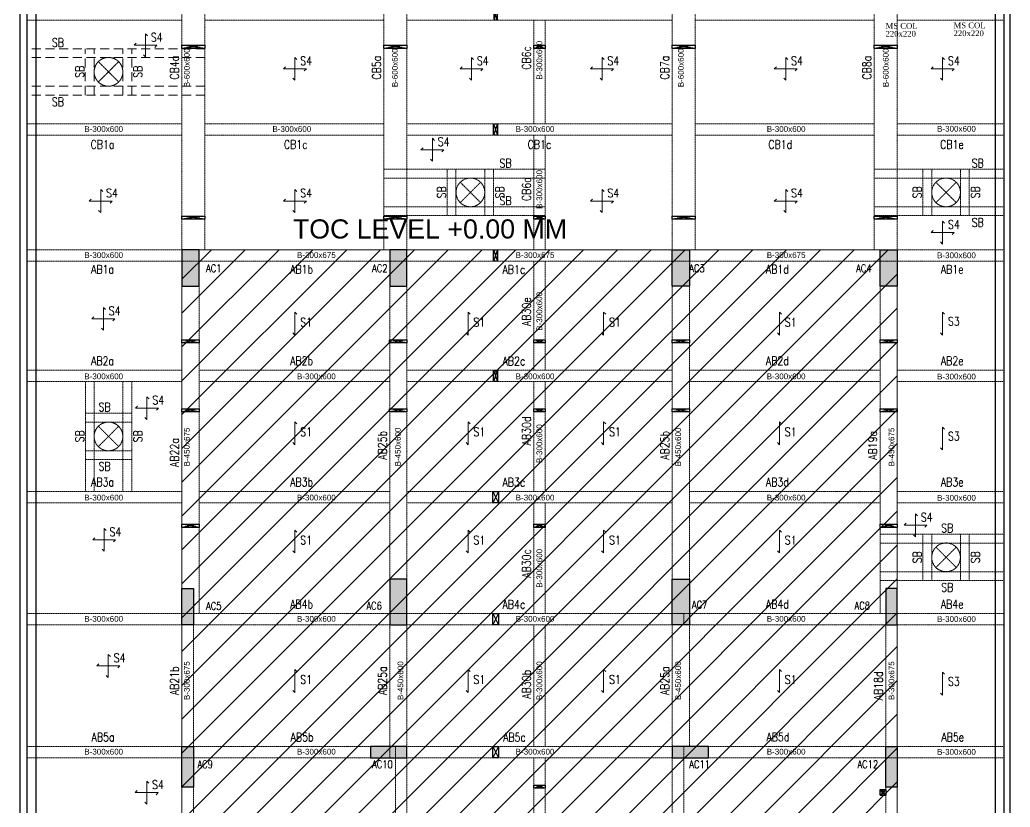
# Model space of a CAD drawing. Header units: inches. Extents: x 11017527 to 11245450, y -2821070 to -2693013.
# Drawn here: x 11017527 to 11043402, y -2764396 to -2743833 of the extents above; entities that cross this region are included whole.
import ezdxf
from ezdxf.enums import TextEntityAlignment as Align

# ---------------------------------------------------------------- set-up
doc = ezdxf.new("R2010")
doc.units = ezdxf.units.IN
doc.header["$LTSCALE"] = 0.5
doc.header["$MEASUREMENT"] = 0
doc.linetypes.add('100Ø_Fire', pattern=[0.75, 0.5, 0, -0.25])
doc.linetypes.add('HIDDEN', pattern=[9.525, 6.35, -3.175])
doc.layers.get('0').update_dxf_attribs({"lineweight": 0})
for name, color, linetype, lineweight in [('B4_TEXT B', 7, 'Continuous', 13), ('S-C0-UP TO B1', 4, 'Continuous', 30), ('S-C3-UP TO HP', 6, 'Continuous', 25), ('S-C3-UP TO TOP', 6, 'Continuous', 25), ('S-C4-ABOVE B1 TO TOP', 7, 'Continuous', 30), ('S-STEEL SLAB', 6, 'Continuous', 0), ('S-TEXT COL.', 7, 'Continuous', 0), ('S-TEXT SLAB', 7, 'Continuous', 13), ('S00-B', 31, 'HIDDEN', 15), ('SLAB BEAM', 3, 'Continuous', 0)]:
    doc.layers.add(name, color=color, linetype=linetype, lineweight=lineweight)
for name, color, linetype in [('F_80NB Hydrant Pipe', 54, '100Ø_Fire'), ('F_CUtout', 7, 'Continuous'), ('F_Sleeve', 7, 'Continuous')]:
    doc.layers.add(name, color=color, linetype=linetype)
doc.styles.add('ARIAL', font='arial.ttf')
doc.styles.add('SETU 1', font='romans.shx', dxfattribs={"width": 0.8})
doc.styles.add('SHEET TEXT', font='times.ttf')

# ---------------------------------------------------------------- blocks, each defined once
blk = doc.blocks.new('45')
at = {"layer": 'S00-B', "color": 7}
for p, q in [((3098727, -2211548), (3099257, -2212078)), ((3099257, -2211548), (3098727, -2212078)), ((3108182, -2214698), (3108712, -2215228)), ((3108712, -2214698), (3108182, -2215228)), ((3120609, -2214698), (3121140, -2215228)), ((3121140, -2214698), (3120609, -2215228)), ((3098727, -2221071), (3099257, -2221601)), ((3099257, -2221071), (3098727, -2221601)), ((3120609, -2224228), (3121140, -2224759)), ((3121140, -2224228), (3120609, -2224759))]:
    blk.add_line(p, q, dxfattribs=at)
for centre in [(3098991, -2211814), (3098992, -2211813), (3108446, -2214964), (3108447, -2214963), (3120873, -2214964), (3120874, -2214963), (3098991, -2221337), (3098992, -2221336), (3120873, -2224495), (3120874, -2224493)]:
    blk.add_circle(centre, 375, dxfattribs=at)
blk = doc.blocks.new('SLAB')
at = {"layer": 'S-STEEL SLAB'}
blk.add_lwpolyline([(71, -229), (0, -300), (0, 501), (-71, 430)], dxfattribs=at)
blk = doc.blocks.new('A$C60DD5E75')
at = {"layer": 'F_80NB Hydrant Pipe', "color": 9}
blk.add_circle((-375, -67980), 40, dxfattribs=at).dxf.unprotected_set("ltscale", 0)
at = {"layer": 'F_CUtout', "color": 9, "ltscale": 500}
for p, q in [((-450, -68055), (-450, -67905)), ((-450, -67905), (-300, -67905)), ((-300, -67905), (-450, -68055)), ((-300, -68055), (-450, -67905)), ((-300, -67905), (-300, -68055)), ((-300, -68055), (-450, -68055)), ((-450, -68055), (-300, -68055))]:
    blk.add_line(p, q, dxfattribs=at)
at = {"layer": 'F_Sleeve', "color": 9, "linetype": 'Continuous'}
for p, q in [((-10535, -47810), (-10455, -47510)), ((-10455, -47810), (-10535, -47510)), ((-18090, -48550), (-18690, -48470)), ((-18090, -48470), (-18690, -48550)), ((-12810, -48550), (-13410, -48470)), ((-12810, -48470), (-13410, -48550)), ((-9195, -48550), (-9495, -48470)), ((-9195, -48470), (-9495, -48550)), ((-5283, -48550), (-5880, -48470)), ((-5283, -48470), (-5880, -48550)), ((0, -48550), (-600, -48470)), ((0, -48470), (-600, -48550)), ((-10445, -50520), (-10545, -50820)), ((-10545, -50520), (-10445, -50820)), ((-18090, -53010), (-18690, -52930)), ((-18090, -52930), (-18690, -53010)), ((-12810, -53010), (-13410, -52930)), ((-12810, -52930), (-13410, -53010)), ((-9195, -53010), (-9495, -52930)), ((-9195, -52930), (-9495, -53010)), ((-5283, -53010), (-5880, -52930)), ((-5283, -52930), (-5880, -53010)), ((0, -53010), (-600, -52930)), ((0, -52930), (-600, -53010)), ((-10445, -53810), (-10545, -54110)), ((-10545, -53810), (-10445, -54110)), ((-18240, -56244), (-18690, -56164)), ((-18240, -56164), (-18690, -56244)), ((-12810, -56244), (-13263, -56164)), ((-12810, -56164), (-13263, -56244)), ((-9195, -56244), (-9495, -56164)), ((-9195, -56164), (-9495, -56244)), ((-5430, -56244), (-5880, -56164)), ((-5430, -56164), (-5880, -56244)), ((0, -56244), (-450, -56164)), ((0, -56164), (-450, -56244)), ((-10445, -56955), (-10545, -57255)), ((-10545, -56955), (-10445, -57255)), ((-18240, -58045), (-18690, -57965)), ((-18240, -57965), (-18690, -58045)), ((-12810, -58045), (-13263, -57965)), ((-12810, -57965), (-13263, -58045)), ((-9195, -58045), (-9495, -57965)), ((-9195, -57965), (-9495, -58045)), ((-5430, -58045), (-5880, -57965)), ((-5430, -57965), (-5880, -58045)), ((0, -58045), (-450, -57965)), ((0, -57965), (-450, -58045)), ((-10420, -60121), (-10570, -60421)), ((-10570, -60121), (-10420, -60421)), ((-18240, -61061), (-18690, -60981)), ((-18240, -60981), (-18690, -61061)), ((-9195, -61061), (-9495, -60981)), ((-9195, -60981), (-9495, -61061)), ((0, -61061), (-450, -60981)), ((0, -60981), (-450, -61061)), ((-10420, -63310), (-10570, -63610)), ((-10570, -63310), (-10420, -63610)), ((-10420, -66780), (-10570, -67080)), ((-10570, -66780), (-10420, -67080)), ((-9195, -67870), (-9495, -67790)), ((-9195, -67790), (-9495, -67870))]:
    blk.add_line(p, q, dxfattribs=at)
for points in [[(-10455, -47810), (-10535, -47810), (-10535, -47510), (-10455, -47510)], [(-18090, -48470), (-18090, -48550), (-18690, -48550), (-18690, -48470)], [(-12810, -48470), (-12810, -48550), (-13410, -48550), (-13410, -48470)], [(-9195, -48470), (-9195, -48550), (-9495, -48550), (-9495, -48470)], [(-5283, -48470), (-5283, -48550), (-5880, -48550), (-5880, -48470)], [(0, -48470), (0, -48550), (-600, -48550), (-600, -48470)], [(-10545, -50520), (-10445, -50520), (-10445, -50820), (-10545, -50820)], [(-18090, -52930), (-18090, -53010), (-18690, -53010), (-18690, -52930)], [(-12810, -52930), (-12810, -53010), (-13410, -53010), (-13410, -52930)], [(-9195, -52930), (-9195, -53010), (-9495, -53010), (-9495, -52930)], [(-5283, -52930), (-5283, -53010), (-5880, -53010), (-5880, -52930)], [(0, -52930), (0, -53010), (-600, -53010), (-600, -52930)], [(-10545, -53810), (-10445, -53810), (-10445, -54110), (-10545, -54110)], [(-18240, -56164), (-18240, -56244), (-18690, -56244), (-18690, -56164)], [(-12810, -56164), (-12810, -56244), (-13263, -56244), (-13263, -56164)], [(-9195, -56164), (-9195, -56244), (-9495, -56244), (-9495, -56164)], [(-5430, -56164), (-5430, -56244), (-5880, -56244), (-5880, -56164)], [(0, -56164), (0, -56244), (-450, -56244), (-450, -56164)], [(-10545, -56955), (-10445, -56955), (-10445, -57255), (-10545, -57255)], [(-18240, -57965), (-18240, -58045), (-18690, -58045), (-18690, -57965)], [(-12810, -57965), (-12810, -58045), (-13263, -58045), (-13263, -57965)], [(-9195, -57965), (-9195, -58045), (-9495, -58045), (-9495, -57965)], [(-5430, -57965), (-5430, -58045), (-5880, -58045), (-5880, -57965)], [(0, -57965), (0, -58045), (-450, -58045), (-450, -57965)], [(-10570, -60121), (-10420, -60121), (-10420, -60421), (-10570, -60421)], [(-18240, -60981), (-18240, -61061), (-18690, -61061), (-18690, -60981)], [(-9195, -60981), (-9195, -61061), (-9495, -61061), (-9495, -60981)], [(0, -60981), (0, -61061), (-450, -61061), (-450, -60981)], [(-10570, -63310), (-10420, -63310), (-10420, -63610), (-10570, -63610)], [(-10570, -66780), (-10420, -66780), (-10420, -67080), (-10570, -67080)], [(-9195, -67790), (-9195, -67870), (-9495, -67870), (-9495, -67790)]]:
    blk.add_lwpolyline(points, close=True, dxfattribs=at)

msp = doc.modelspace()

# ---------------------------------------------------------------- hatches: boundary and pattern name
at = {"layer": 'S-C3-UP TO HP'}
h = msp.add_hatch(color=250, dxfattribs=at)
h.dxf.hatch_style = 1
h.paths.add_polyline_path([(11022212.037, -2749837.506), (11021762.037, -2749837.506), (11021762.037, -2750787.506), (11022212.037, -2750787.506)])
h = msp.add_hatch(color=250, dxfattribs=at)
h.dxf.hatch_style = 1
h.paths.add_polyline_path([(11027642.037, -2749837.506), (11027192.037, -2749837.506), (11027192.037, -2750787.506), (11027642.037, -2750787.506)])
h = msp.add_hatch(color=250, dxfattribs=at)
h.dxf.hatch_style = 1
h.paths.add_polyline_path([(11034572.037, -2749837.506), (11035022.037, -2749837.506), (11035022.037, -2750787.506), (11034572.037, -2750787.506)])
h = msp.add_hatch(color=250, dxfattribs=at)
h.dxf.hatch_style = 1
h.paths.add_polyline_path([(11040002.037, -2749837.506), (11040452.037, -2749837.506), (11040452.037, -2750787.506), (11040002.037, -2750787.506)])
h = msp.add_hatch(color=250, dxfattribs=at)
h.dxf.hatch_style = 1
h.paths.add_polyline_path([(11027192.037, -2759637.506), (11027642.037, -2759637.506), (11027642.037, -2758437.506), (11027192.037, -2758437.506)])
h = msp.add_hatch(color=250, dxfattribs=at)
h.dxf.hatch_style = 1
h.paths.add_polyline_path([(11035022.037, -2759637.506), (11034572.037, -2759637.506), (11034572.037, -2758437.506), (11035022.037, -2758437.506)])
at = {"layer": 'S-C3-UP TO TOP'}
h = msp.add_hatch(color=250, dxfattribs=at)
h.dxf.hatch_style = 1
h.paths.add_polyline_path([(11022062.037, -2759637.506), (11021762.037, -2759637.506), (11021762.037, -2758687.506), (11022062.037, -2758687.506)])
h = msp.add_hatch(color=250, dxfattribs=at)
h.dxf.hatch_style = 1
h.paths.add_polyline_path([(11040152.037, -2759637.506), (11040452.037, -2759637.506), (11040452.037, -2758687.506), (11040152.037, -2758687.506)])
h = msp.add_hatch(color=250, dxfattribs=at)
h.dxf.hatch_style = 1
h.paths.add_polyline_path([(11022062.037, -2763877.506), (11021762.037, -2763877.506), (11021762.037, -2762807.506), (11022062.037, -2762807.506)])
h = msp.add_hatch(color=250, dxfattribs=at)
h.dxf.hatch_style = 1
h.paths.add_polyline_path([(11026692.037, -2762807.506), (11026692.037, -2763107.506), (11027642.037, -2763107.506), (11027642.037, -2762807.506)])
h = msp.add_hatch(color=250, dxfattribs=at)
h.dxf.hatch_style = 1
h.paths.add_polyline_path([(11034572.037, -2762807.506), (11034572.037, -2763107.506), (11035522.037, -2763107.506), (11035522.037, -2762807.506)])
h = msp.add_hatch(color=250, dxfattribs=at)
h.dxf.hatch_style = 1
h.paths.add_polyline_path([(11040452.037, -2763877.506), (11040152.037, -2763877.506), (11040152.037, -2762807.506), (11040452.037, -2762807.506)])
at = {"layer": 'S00-B', "linetype": 'ByBlock'}
h = msp.add_hatch(dxfattribs=at)
h.set_pattern_fill('ANSI31', color=250, scale=5000, angle=360)
h.set_pattern_definition([(45, (-7880505.64, -1393382.45), (-441.941738, 441.941738), [])])
edge = h.paths.add_edge_path(flags=16)
edge.add_arc((11032854.529, -2776043.576), 3865.963, 675.9345685, 711.9118574)
edge.add_line((11036682.037, -2776587.503), (11036682.037, -2770677.509))
edge.add_line((11036682.037, -2770677.509), (11040152.037, -2770677.508))
edge.add_line((11040152.037, -2770677.508), (11040152.037, -2783747.505))
edge.add_line((11040152.037, -2783747.505), (11026262.037, -2783747.505))
edge.add_line((11026262.037, -2783747.505), (11026262.037, -2779817.505))
edge.add_line((11026262.037, -2779817.505), (11033071.598, -2779817.505))
edge.add_arc((11033036.818, -2776171.472), 3646.199, 630.5465423, 675.3864854)
h.paths.add_polyline_path([(11040452.037, -2784047.506), (11021762.037, -2784047.506), (11021762.037, -2749837.506), (11040452.037, -2749837.506)])

# ---------------------------------------------------------------- linework, layer by layer
at = {"layer": 'S-C0-UP TO B1'}
for points in [[(11043402.037, -2785947.506), (11043402.037, -2694127.506), (11017527.283, -2694127.506), (11017527.283, -2785947.506)], [(11043016.454, -2785544.695), (11043016.454, -2694524.695), (11017941.7, -2694524.695), (11017941.7, -2785544.695)]]:
    msp.add_lwpolyline(points, close=True, dxfattribs=at)
at = {"layer": 'S-C0-UP TO B1', "color": 7}
msp.add_lwpolyline([(11043246.454, -2785774.695), (11043246.454, -2694294.695), (11017711.7, -2694294.695), (11017711.7, -2785774.695)], close=True, dxfattribs=at)
at = {"layer": 'S-C3-UP TO HP', "color": 4}
for points in [[(11022212.037, -2749837.506), (11021762.037, -2749837.506), (11021762.037, -2750787.506), (11022212.037, -2750787.506)], [(11027642.037, -2749837.506), (11027192.037, -2749837.506), (11027192.037, -2750787.506), (11027642.037, -2750787.506)], [(11034572.037, -2749837.506), (11035022.037, -2749837.506), (11035022.037, -2750787.506), (11034572.037, -2750787.506)], [(11040002.037, -2749837.506), (11040452.037, -2749837.506), (11040452.037, -2750787.506), (11040002.037, -2750787.506)], [(11027192.037, -2759637.506), (11027642.037, -2759637.506), (11027642.037, -2758437.506), (11027192.037, -2758437.506)], [(11035022.037, -2759637.506), (11034572.037, -2759637.506), (11034572.037, -2758437.506), (11035022.037, -2758437.506)]]:
    msp.add_lwpolyline(points, close=True, dxfattribs=at)
at = {"layer": 'S-C3-UP TO TOP'}
for points in [[(11022062.037, -2759637.506), (11021762.037, -2759637.506), (11021762.037, -2758687.506), (11022062.037, -2758687.506)], [(11040152.037, -2759637.506), (11040452.037, -2759637.506), (11040452.037, -2758687.506), (11040152.037, -2758687.506)], [(11022062.037, -2763877.506), (11021762.037, -2763877.506), (11021762.037, -2762807.506), (11022062.037, -2762807.506)], [(11026692.037, -2762807.506), (11026692.037, -2763107.506), (11027642.037, -2763107.506), (11027642.037, -2762807.506)], [(11034572.037, -2762807.506), (11034572.037, -2763107.506), (11035522.037, -2763107.506), (11035522.037, -2762807.506)], [(11040452.037, -2763877.506), (11040152.037, -2763877.506), (11040152.037, -2762807.506), (11040452.037, -2762807.506)]]:
    msp.add_lwpolyline(points, close=True, dxfattribs=at)
at = {"layer": 'S00-B', "color": 6}
for p, q in [((11021762.037, -2750126.506), (11021762.037, -2729926.506)), ((11027642.037, -2750137.506), (11027642.037, -2729937.506)), ((11034568.617, -2750126.506), (11034568.617, -2729926.506)), ((11040452.037, -2750126.506), (11040452.037, -2729926.506)), ((11022362.037, -2749837.506), (11022362.037, -2730237.497)), ((11027042.037, -2749837.506), (11027042.037, -2730237.497)), ((11035168.617, -2749837.506), (11035168.617, -2730237.497)), ((11039852.037, -2749837.506), (11039852.037, -2730237.497))]:
    msp.add_line(p, q, dxfattribs=at)
at = {"layer": 'S00-B', "color": 30}
for p, q in [((11017711.7, -2743837.505), (11021762.037, -2743837.505)), ((11022362.037, -2743837.505), (11027042.037, -2743837.505)), ((11027642.037, -2743837.505), (11034568.617, -2743837.505)), ((11030957.037, -2746547.816), (11030957.037, -2743837.505)), ((11031257.037, -2746547.816), (11031257.037, -2743837.505)), ((11035168.617, -2743837.505), (11039852.037, -2743837.505)), ((11040452.037, -2743837.505), (11043246.454, -2743837.505)), ((11017711.7, -2746547.816), (11021762.037, -2746547.816)), ((11022362.037, -2746547.816), (11027042.037, -2746547.816)), ((11027642.037, -2746547.816), (11034568.617, -2746547.816)), ((11035168.617, -2746547.816), (11039852.037, -2746547.816)), ((11040452.037, -2746547.816), (11043246.454, -2746547.816)), ((11017711.7, -2746847.816), (11021762.037, -2746847.816)), ((11022362.037, -2746847.816), (11027042.037, -2746847.816)), ((11027642.037, -2746847.816), (11034568.617, -2746847.816)), ((11030957.037, -2749837.506), (11030957.037, -2746847.816)), ((11031257.037, -2749837.506), (11031257.037, -2746847.816)), ((11035168.617, -2746847.816), (11039852.037, -2746847.816)), ((11040452.037, -2746847.816), (11043246.454, -2746847.816)), ((11017711.7, -2749837.506), (11043246.454, -2749837.506)), ((11017711.7, -2750137.506), (11043246.454, -2750137.506)), ((11030957.037, -2752982.173), (11030957.037, -2750137.506)), ((11031257.037, -2752982.173), (11031257.037, -2750137.506)), ((11017711.7, -2752982.173), (11021762.037, -2752982.173)), ((11022212.037, -2752982.173), (11027192.037, -2752982.173)), ((11027642.037, -2752982.173), (11034572.037, -2752982.173)), ((11035022.037, -2752982.173), (11040002.037, -2752982.173)), ((11040452.037, -2752982.173), (11043246.454, -2752982.173)), ((11017711.7, -2753282.173), (11021762.037, -2753282.173)), ((11022212.037, -2753282.173), (11027192.037, -2753282.173)), ((11027642.037, -2753282.173), (11034572.037, -2753282.173)), ((11030957.037, -2756148.839), (11030957.037, -2753282.173)), ((11031257.037, -2756148.839), (11031257.037, -2753282.173)), ((11035022.037, -2753282.173), (11040002.037, -2753282.173)), ((11040452.037, -2753282.173), (11043246.454, -2753282.173)), ((11017711.7, -2756148.839), (11021762.037, -2756148.839)), ((11022212.037, -2756148.839), (11027192.037, -2756148.839)), ((11027642.037, -2756148.839), (11034572.037, -2756148.839)), ((11035022.037, -2756148.839), (11040002.037, -2756148.839)), ((11040452.037, -2756148.839), (11043246.454, -2756148.839)), ((11017711.7, -2756448.839), (11021762.037, -2756448.839)), ((11022212.037, -2756448.839), (11027192.037, -2756448.839)), ((11027642.037, -2756448.839), (11034572.037, -2756448.839)), ((11030957.037, -2759337.506), (11030957.037, -2756448.839)), ((11031257.037, -2759337.506), (11031257.037, -2756448.839)), ((11035022.037, -2756448.839), (11040002.037, -2756448.839)), ((11040452.037, -2756448.839), (11043246.454, -2756448.839)), ((11017711.7, -2759337.506), (11027642.037, -2759337.506)), ((11021762.037, -2759637.506), (11021762.037, -2759337.506)), ((11022062.037, -2759637.506), (11022062.037, -2759337.506)), ((11034872.037, -2759337.506), (11027342.037, -2759337.506)), ((11034572.037, -2759337.506), (11043246.454, -2759337.506)), ((11034572.037, -2759637.506), (11034572.037, -2759337.506)), ((11034872.037, -2759637.506), (11034872.037, -2759337.506)), ((11040152.037, -2763107.506), (11040152.037, -2759337.506)), ((11040452.037, -2763107.506), (11040452.037, -2759337.506)), ((11017711.7, -2759637.506), (11027642.037, -2759637.506)), ((11021762.037, -2770907.506), (11021762.037, -2759637.506)), ((11022062.037, -2770907.506), (11022062.037, -2759637.506)), ((11034872.037, -2759637.506), (11027342.037, -2759637.506)), ((11030957.037, -2762807.506), (11030957.037, -2759637.506)), ((11031257.037, -2762807.506), (11031257.037, -2759637.506)), ((11034572.037, -2759637.506), (11043246.454, -2759637.506)), ((11017711.7, -2762807.506), (11043246.454, -2762807.506)), ((11027342.037, -2770907.506), (11027342.037, -2762807.506)), ((11027642.037, -2770907.506), (11027642.037, -2762807.506)), ((11034572.037, -2770907.506), (11034572.037, -2762807.506)), ((11034872.037, -2770907.506), (11034872.037, -2762807.506)), ((11040152.037, -2762807.506), (11040152.037, -2784047.506)), ((11040452.037, -2762807.506), (11040452.037, -2784047.506)), ((11017711.7, -2763107.506), (11043246.454, -2763107.506)), ((11030957.037, -2767607.591), (11030957.037, -2763107.506)), ((11031257.037, -2767607.495), (11031257.037, -2763107.506))]:
    msp.add_line(p, q, dxfattribs=at)
at = {"layer": 'S00-B', "color": 3}
for p, q in [((11031257.037, -2747736.218), (11027042.037, -2747736.218)), ((11028693.18, -2748946.218), (11028693.18, -2747736.218)), ((11028923.18, -2748946.218), (11028923.18, -2747736.218)), ((11029675.901, -2748946.218), (11029675.901, -2747736.218)), ((11029905.901, -2748946.218), (11029905.901, -2747736.218)), ((11043246.454, -2747736.218), (11039852.037, -2747736.218)), ((11041120.675, -2748946.218), (11041120.675, -2747736.218)), ((11041350.675, -2748946.218), (11041350.675, -2747736.218)), ((11042103.396, -2748946.218), (11042103.396, -2747736.218)), ((11042333.396, -2748946.218), (11042333.396, -2747736.218)), ((11031257.037, -2747966.218), (11027042.037, -2747966.218)), ((11043246.454, -2747966.218), (11039852.037, -2747966.218)), ((11031257.037, -2748716.218), (11027042.037, -2748716.218)), ((11043246.454, -2748716.218), (11039852.037, -2748716.218)), ((11031257.037, -2748946.218), (11027042.037, -2748946.218)), ((11043246.454, -2748946.218), (11039852.037, -2748946.218)), ((11019239.66, -2756148.839), (11019239.66, -2753282.173)), ((11019469.66, -2756148.839), (11019469.66, -2753282.173)), ((11020222.381, -2756148.839), (11020222.381, -2753282.173)), ((11020452.381, -2756148.839), (11020452.381, -2753282.173)), ((11020452.381, -2754107.701), (11019239.66, -2754107.701)), ((11020452.381, -2754337.701), (11019239.66, -2754337.701)), ((11020452.381, -2755087.701), (11019239.66, -2755087.701)), ((11020452.381, -2755317.701), (11019239.66, -2755317.701)), ((11043246.454, -2757266.73), (11040002.037, -2757266.73)), ((11041120.675, -2758476.73), (11041120.675, -2757266.73)), ((11041350.675, -2758476.73), (11041350.675, -2757266.73)), ((11042103.396, -2758476.73), (11042103.396, -2757266.73)), ((11042333.396, -2758476.73), (11042333.396, -2757266.73)), ((11043246.454, -2757496.73), (11040002.037, -2757496.73)), ((11043246.454, -2758246.73), (11040002.037, -2758246.73)), ((11043246.454, -2758476.73), (11040002.037, -2758476.73))]:
    msp.add_line(p, q, dxfattribs=at)
at = {"layer": 'S00-B', "color": 7}
for p, q in [((11021762.037, -2759337.506), (11021762.037, -2749837.506)), ((11022212.037, -2759337.506), (11022212.037, -2749837.506)), ((11027192.037, -2763107.506), (11027192.037, -2749837.506)), ((11027642.037, -2763107.506), (11027642.037, -2749837.506)), ((11034572.037, -2762807.506), (11034572.037, -2749837.506)), ((11035022.037, -2762807.506), (11035022.037, -2749837.506)), ((11040002.037, -2759337.506), (11040002.037, -2749837.506)), ((11040452.037, -2759337.506), (11040452.037, -2749837.506))]:
    msp.add_line(p, q, dxfattribs=at)
at = {"layer": 'S00-B', "color": 250, "linetype": 'ByBlock'}
msp.add_lwpolyline([(11040452.037, -2784047.506), (11021762.037, -2784047.506), (11021762.037, -2749837.506), (11040452.037, -2749837.506)], close=True, dxfattribs=at)
at = {"layer": 'SLAB BEAM', "linetype": 'HIDDEN', "ltscale": 75}
for p, q in [((11022362.037, -2744586.216), (11017711.7, -2744586.216)), ((11019238.3, -2745796.216), (11019238.3, -2744586.216)), ((11019468.3, -2745796.216), (11019468.3, -2744586.216)), ((11020221.021, -2745796.216), (11020221.021, -2744586.216)), ((11020451.021, -2745796.216), (11020451.021, -2744586.216)), ((11022362.037, -2744816.216), (11017711.7, -2744816.216)), ((11022362.037, -2745566.216), (11017711.7, -2745566.216)), ((11022362.037, -2745796.216), (11017711.7, -2745796.216))]:
    msp.add_line(p, q, dxfattribs=at)

# ---------------------------------------------------------------- block references
msp.add_blockref('A$C60DD5E75', (11040452.037, -2696027.506))
at = {"layer": 'S-STEEL SLAB', "color": 1, "xscale": -0.7470010679038506, "yscale": 0.7470010679038506, "zscale": 0.7470010679038506}
for p, rotation in [((11020811.255, -2744423.939), 180), ((11020736.275, -2744498.92), 270), ((11024714.08, -2745037.939), 180), ((11029328.58, -2745037.939), 180), ((11032738.58, -2745037.939), 180), ((11037538.58, -2745037.939), 180), ((11041636.08, -2745037.939), 180), ((11024639.1, -2745112.92), 270), ((11029253.6, -2745112.92), 270), ((11032663.6, -2745112.92), 270), ((11037463.6, -2745112.92), 270), ((11041561.1, -2745112.92), 270), ((11028307.478, -2747151.939), 180), ((11028232.498, -2747226.92), 270), ((11019640.58, -2748491.439), 180), ((11024714.08, -2748491.439), 180), ((11032738.58, -2748491.439), 180), ((11037538.58, -2748491.439), 180), ((11019565.6, -2748566.42), 270), ((11024639.1, -2748566.42), 270), ((11032663.6, -2748566.42), 270), ((11037463.6, -2748566.42), 270), ((11041636.08, -2749313.939), 180), ((11041561.1, -2749388.92), 270), ((11019711.604, -2751567.427), 180), ((11024714.08, -2751690.439), 180), ((11029239.58, -2751690.439), 180), ((11032781.08, -2751690.439), 180), ((11037373.58, -2751690.439), 180), ((11041636.08, -2751690.439), 180), ((11019636.624, -2751642.408), 270), ((11020850.08, -2753898.939), 180), ((11020775.1, -2753973.92), 270), ((11024714.08, -2754554.439), 180), ((11029239.58, -2754554.439), 180), ((11032781.08, -2754554.439), 180), ((11037373.58, -2754554.439), 180), ((11041636.08, -2754691.439), 180), ((11040927.58, -2756957.939), 180), ((11019730.922, -2757339.884), 180), ((11024714.08, -2757381.439), 180), ((11029239.58, -2757381.439), 180), ((11032781.08, -2757381.439), 180), ((11037373.58, -2757381.439), 180), ((11040852.6, -2757032.92), 270), ((11019655.942, -2757414.864), 270), ((11019839.768, -2760632.716), 180), ((11019764.788, -2760707.696), 270), ((11024714.08, -2761023.939), 180), ((11029239.58, -2761023.939), 180), ((11032781.08, -2761023.939), 180), ((11037373.58, -2761023.939), 180), ((11041636.08, -2761095.939), 180), ((11020843.58, -2763941.939), 180), ((11020768.6, -2764016.92), 270)]:
    msp.add_blockref('SLAB', p, dxfattribs=dict(at, rotation=rotation))
at = {"layer": 'S00-B', "color": 3}
msp.add_blockref('45', (7920852.645, -533376.998), dxfattribs=at)

# ---------------------------------------------------------------- texts
at = {"layer": 'B4_TEXT B', "style": 'SETU 1', "width": 0.8}
for s, p in [('SB', (11018522.288, -2744538.258)), ('SB', (11018522.288, -2746087.758)), ('CB1a', (11019689.094, -2747200.241)), ('CB1c', (11024735.536, -2747200.241)), ('CB1c', (11031102.827, -2747200.241)), ('CB1d', (11037395.57, -2747200.241)), ('CB1e', (11041880.479, -2747200.241)), ('SB', (11030217.168, -2747688.26)), ('SB', (11042554.617, -2747688.26)), ('SB', (11030217.168, -2748668.26)), ('SB', (11042554.617, -2749237.76)), ('AB1a', (11019689.094, -2750461.703)), ('AB1b', (11024890.073, -2750461.703)), ('AB1c', (11030434.801, -2750466.407)), ('AB1d', (11037319.14, -2750460.243)), ('AB1e', (11041886.159, -2750461.703)), ('AB2a', (11019689.094, -2752851.812)), ('AB2b', (11024890.073, -2752851.812)), ('AB2c', (11030434.801, -2752856.516)), ('AB2d', (11037319.14, -2752850.352)), ('AB2e', (11041886.159, -2752851.812)), ('SB', (11019742.168, -2754059.743)), ('SB', (11019742.168, -2755609.243)), ('AB3a', (11019689.094, -2756018.479)), ('AB3b', (11024890.073, -2756018.479)), ('AB3c', (11030434.801, -2756023.183)), ('AB3d', (11037319.14, -2756017.019)), ('AB3e', (11041886.159, -2756018.479)), ('SB', (11041755.532, -2757218.772)), ('SB', (11041755.532, -2758768.272)), ('AB4b', (11024890.073, -2759207.145)), ('AB4c', (11030434.801, -2759211.85)), ('AB4d', (11037319.14, -2759205.685)), ('AB4e', (11041886.159, -2759207.145)), ('AB5a', (11019703.511, -2762677.145)), ('AB5b', (11024904.49, -2762677.145)), ('AB5c', (11030449.218, -2762681.85)), ('AB5d', (11037333.557, -2762675.685)), ('AB5e', (11041900.576, -2762677.145))]:
    msp.add_text(s, height=225, dxfattribs=at).set_placement(p, align=Align.CENTER)
for s, p in [('CB6c', (11030876.979, -2744829.618, -0.051)), ('CB4a', (11021681.979, -2745081.137, -0.051)), ('CB5a', (11026961.979, -2745081.137, -0.051)), ('CB7a', (11034488.56, -2745081.137, -0.051)), ('CB8a', (11039771.979, -2745081.137, -0.051)), ('SB', (11019204.5, -2745188.637, -0.051)), ('SB', (11020724, -2745188.637, -0.051)), ('CB6a', (11030876.979, -2748254.72, -0.051)), ('SB', (11028659.38, -2748338.639, -0.051)), ('SB', (11030178.88, -2748338.639, -0.051)), ('SB', (11041086.876, -2748338.639, -0.051)), ('SB', (11042606.376, -2748338.639, -0.051)), ('AB30e', (11030876.979, -2751456.956, -0.051)), ('AB30d', (11030876.979, -2754568.989, -0.051)), ('SB', (11019205.86, -2754710.122, -0.051)), ('SB', (11020725.36, -2754710.122, -0.051)), ('AB25b', (11027111.979, -2754946.299, -0.051)), ('AB25b', (11034491.979, -2754946.299, -0.051)), ('AB19a', (11039921.979, -2754946.299, -0.051)), ('AB22a', (11021681.979, -2755134.433, -0.051)), ('AB30c', (11030876.979, -2758031.404, -0.051)), ('SB', (11041086.876, -2757869.15, -0.051)), ('SB', (11042606.376, -2757869.15, -0.051)), ('AB21b', (11021681.979, -2761095.181, -0.051)), ('AB25a', (11027111.979, -2761095.181, -0.051)), ('AB30b', (11030876.979, -2761186.168, -0.051)), ('AB25a', (11034491.979, -2761095.181, -0.051)), ('AB18d', (11040071.979, -2761227.13, -0.051))]:
    msp.add_text(s, height=225, rotation=90, dxfattribs=at).set_placement(p, align=Align.CENTER)
at = {"layer": 'S-C4-ABOVE B1 TO TOP', "color": 6, "linetype": 'ByBlock', "style": 'SHEET TEXT'}
for s, p in [('MS COL', (11040146.029, -2744065.079, 0)), ('MS COL', (11041921.893, -2744052.12, 0)), ('220x220', (11040146.029, -2744272.155, 0)), ('220x220', (11041921.893, -2744259.196, 0))]:
    msp.add_text(s, height=150, dxfattribs=at).set_placement(p)
at = {"layer": 'S-TEXT COL.', "style": 'SETU 1', "width": 0.8}
for s, p in [('AC1', (11022391.364, -2750421.557, 0)), ('AC2', (11026729.364, -2750421.557, 0)), ('AC3', (11035017.245, -2750421.557, 0)), ('AC4', (11039376.063, -2750421.557, 0)), ('AC7', (11035087.619, -2759209.97, 0)), ('AC5', (11022391.364, -2759239.426, 0)), ('AC6', (11026582.821, -2759235.987, 0)), ('AC8', (11039335.006, -2759234.61, 0)), ('AC9', (11022167.364, -2763376.557, 0)), ('AC10', (11026729.364, -2763376.557, 0)), ('AC11', (11035017.245, -2763376.557, 0)), ('AC12', (11039412.063, -2763376.557, 0))]:
    msp.add_text(s, height=200, dxfattribs=at).set_placement(p)
at = {"layer": 'S-TEXT SLAB', "style": 'SETU 1', "width": 0.8}
for s, p in [('S4', (11020950.532, -2744400.77)), ('S4', (11024853.357, -2745014.77)), ('S4', (11029467.857, -2745014.77)), ('S4', (11032877.857, -2745014.77)), ('S4', (11037677.857, -2745014.77)), ('S4', (11041775.357, -2745014.77)), ('S4', (11028446.755, -2747128.77)), ('S4', (11019779.857, -2748468.27)), ('S4', (11024853.357, -2748468.27)), ('S4', (11032877.857, -2748468.27)), ('S4', (11037677.857, -2748468.27)), ('S4', (11041775.357, -2749290.77)), ('S4', (11019850.881, -2751544.258)), ('S1', (11024853.357, -2751841.77)), ('S1', (11029378.857, -2751841.77)), ('S1', (11032920.357, -2751841.77)), ('S1', (11037512.857, -2751841.77)), ('S3', (11041775.357, -2751820.27)), ('S4', (11020989.357, -2753875.77)), ('S1', (11024853.357, -2754705.77)), ('S1', (11029378.857, -2754705.77)), ('S1', (11032920.357, -2754705.77)), ('S1', (11037512.857, -2754705.77)), ('S3', (11041775.357, -2754821.27)), ('S4', (11041066.857, -2756934.77)), ('S4', (11019870.199, -2757316.714)), ('S1', (11024853.357, -2757532.77)), ('S1', (11029378.857, -2757532.77)), ('S1', (11032920.357, -2757532.77)), ('S1', (11037512.857, -2757532.77)), ('S4', (11019979.044, -2760609.546)), ('S1', (11024853.357, -2761175.27)), ('S1', (11029378.857, -2761175.27)), ('S1', (11032920.357, -2761175.27)), ('S1', (11037512.857, -2761175.27)), ('S3', (11041775.357, -2761225.77)), ('S4', (11020982.857, -2763918.77))]:
    msp.add_text(s, height=225, dxfattribs=at).set_placement(p)
at = {"layer": 'S00-B', "color": 8, "style": 'ARIAL'}
for s, p in [('B-300x600', (11031176.032, -2744886.834)), ('B-600x600', (11021965.443, -2745086.482)), ('B-600x600', (11027401.182, -2745086.482)), ('B-600x600', (11034873.498, -2745086.482)), ('B-600x600', (11040225.443, -2745086.482)), ('B-300x600', (11031176.032, -2748263.013)), ('B-300x600', (11031176.032, -2751447.261)), ('B-450x600', (11027477.893, -2754988.939)), ('B-300x600', (11031176.032, -2754901.847)), ('B-450x600', (11034802.034, -2754988.939)), ('B-300x600', (11031176.032, -2758156.406)), ('B-450x600', (11027546.707, -2761092.057)), ('B-300x600', (11031176.032, -2761092.057)), ('B-450x600', (11034802.034, -2761092.057))]:
    msp.add_text(s, height=150, rotation=90, dxfattribs=at).set_placement(p, align=Align.CENTER)
for p in [(11041998.973, -2746753.346), (11019719.622, -2746759.215), (11024634.483, -2746759.215), (11030988.542, -2746759.215), (11037548.955, -2746759.215), (11019719.622, -2750052.061), (11041998.973, -2750057.93), (11019719.622, -2753218.727), (11025275.145, -2753218.727), (11030988.542, -2753218.727), (11037548.955, -2753218.727), (11041998.973, -2753224.597), (11019719.622, -2756385.394), (11025275.145, -2756385.394), (11030988.542, -2756385.394), (11037548.955, -2756385.394), (11041998.973, -2756391.263), (11019719.622, -2759552.061), (11025275.145, -2759552.061), (11030988.542, -2759552.061), (11037548.955, -2759552.061), (11041998.973, -2759557.93), (11019719.622, -2763022.061), (11025275.145, -2763022.061), (11030988.542, -2763022.061), (11037548.955, -2763022.061), (11041998.973, -2763027.93)]:
    msp.add_text('B-300x600', height=150, dxfattribs=at).set_placement(p, align=Align.CENTER)
at = {"layer": 'S00-B', "color": 7, "style": 'ARIAL'}
msp.add_text('TOC LEVEL +0.00 MM', height=500, dxfattribs=at).set_placement((11024662.446, -2749544.28))
at = {"layer": 'S00-B', "color": 4, "style": 'ARIAL'}
for p in [(11025275.145, -2750052.061), (11030988.542, -2750052.061), (11037548.955, -2750052.061)]:
    msp.add_text('B-300x675', height=150, dxfattribs=at).set_placement(p, align=Align.CENTER)
for s, p in [('B-450x675', (11021965.443, -2754988.939)), ('B-450x675', (11040375.1, -2754988.939)), ('B-300x675', (11021965.443, -2761092.057)), ('B-300x675', (11040375.1, -2761092.057))]:
    msp.add_text(s, height=150, rotation=90, dxfattribs=at).set_placement(p, align=Align.CENTER)

doc.saveas('drawing.dxf')
